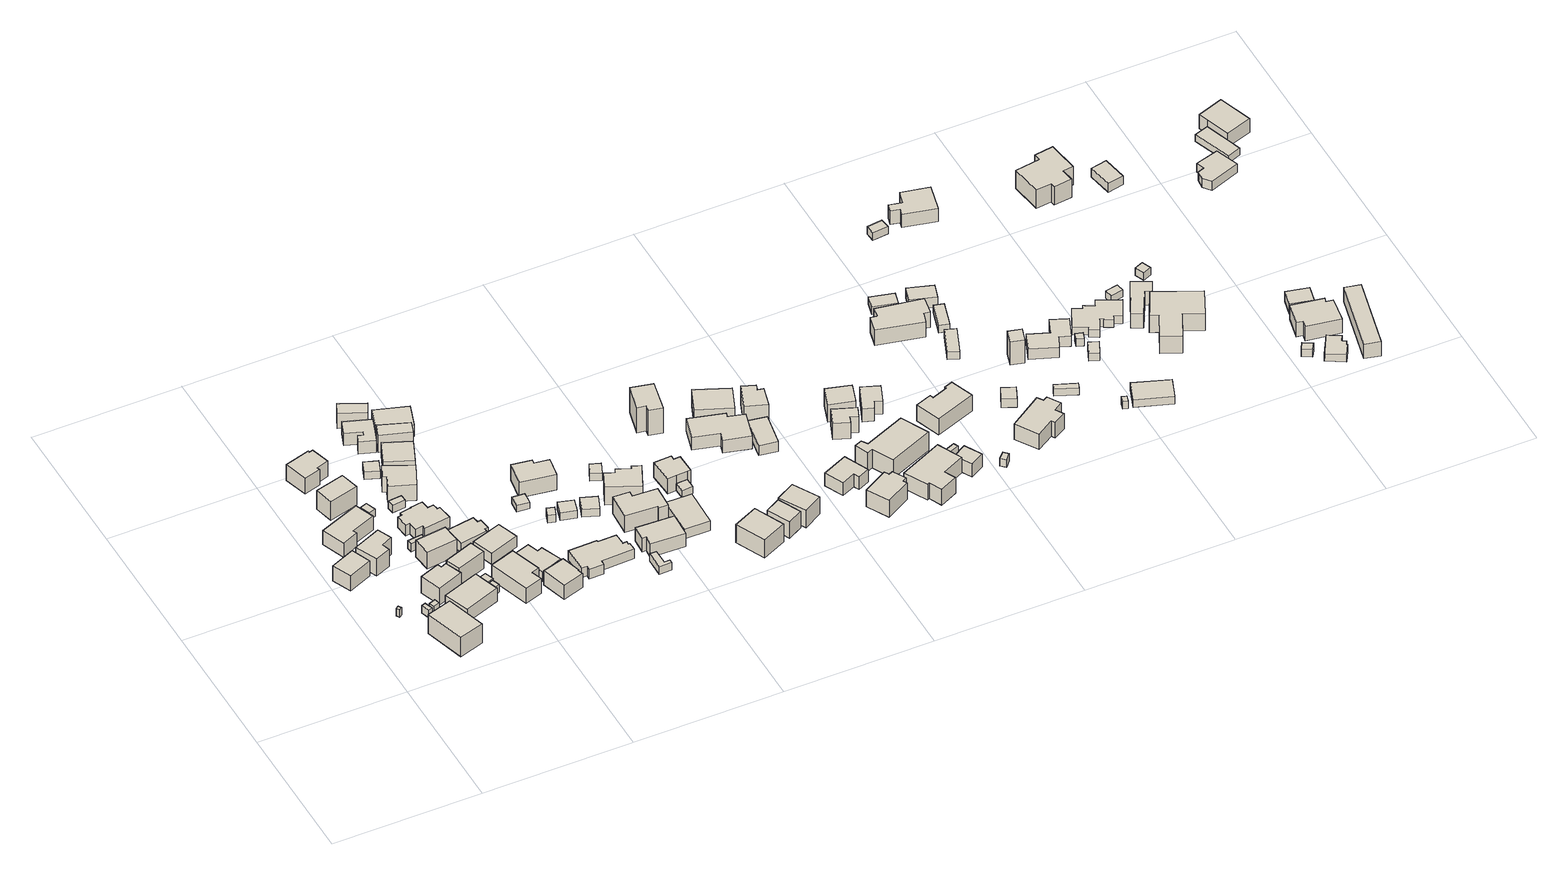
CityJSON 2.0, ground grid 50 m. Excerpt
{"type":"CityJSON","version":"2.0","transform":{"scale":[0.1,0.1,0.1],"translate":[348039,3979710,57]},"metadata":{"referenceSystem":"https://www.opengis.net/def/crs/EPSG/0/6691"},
"CityObjects":{
"building1":{"type":"Building","attributes":{"measuredHeight":3},"geometry":[{"type":"Solid","lod":"1","boundaries":[[[[0,1,2,3]],[[2,4,5,3]],[[1,6,4,2]],[[0,7,6,1]],[[3,5,7,0]],[[4,6,7,5]]]]}]},
"building2":{"type":"Building","attributes":{"measuredHeight":7.3},"geometry":[{"type":"Solid","lod":"1","boundaries":[[[[8,9,10,11]],[[10,12,13,11]],[[9,14,12,10]],[[8,15,14,9]],[[11,13,15,8]],[[12,14,15,13]]]]}]},
"building3":{"type":"Building","attributes":{"measuredHeight":8.7},"geometry":[{"type":"Solid","lod":"1","boundaries":[[[[16,17,18,19]],[[18,20,21,19]],[[17,22,20,18]],[[16,23,22,17]],[[19,21,23,16]],[[20,22,23,21]]]]}]},
"building4":{"type":"Building","attributes":{"measuredHeight":3},"geometry":[{"type":"Solid","lod":"1","boundaries":[[[[24,25,26,27]],[[26,28,29,27]],[[25,30,28,26]],[[24,31,30,25]],[[27,29,31,24]],[[28,30,31,29]]]]}]},
"building5":{"type":"Building","attributes":{"measuredHeight":3},"geometry":[{"type":"Solid","lod":"1","boundaries":[[[[32,33,34,35]],[[34,36,37,35]],[[33,38,36,34]],[[32,39,38,33]],[[35,37,39,32]],[[36,38,39,37]]]]}]},
"building6":{"type":"Building","attributes":{"measuredHeight":7.6},"geometry":[{"type":"Solid","lod":"1","boundaries":[[[[40,41,42,43,44,45]],[[44,46,47,45]],[[43,48,46,44]],[[42,49,48,43]],[[41,50,49,42]],[[40,51,50,41]],[[45,47,51,40]],[[46,48,49,50,51,47]]]]}]},
"building7":{"type":"Building","attributes":{"measuredHeight":7.9},"geometry":[{"type":"Solid","lod":"1","boundaries":[[[[52,53,54,55,56,57]],[[56,58,59,57]],[[55,60,58,56]],[[54,61,60,55]],[[53,62,61,54]],[[52,63,62,53]],[[57,59,63,52]],[[58,60,61,62,63,59]]]]}]},
"building8":{"type":"Building","attributes":{"measuredHeight":7.8},"geometry":[{"type":"Solid","lod":"1","boundaries":[[[[64,65,66,67,68,69]],[[68,70,71,69]],[[67,72,70,68]],[[66,73,72,67]],[[65,74,73,66]],[[64,75,74,65]],[[69,71,75,64]],[[70,72,73,74,75,71]]]]}]},
"building9":{"type":"Building","attributes":{"measuredHeight":7.3},"geometry":[{"type":"Solid","lod":"1","boundaries":[[[[76,77,78,79]],[[78,80,81,79]],[[77,82,80,78]],[[76,83,82,77]],[[79,81,83,76]],[[80,82,83,81]]]]}]},
"building10":{"type":"Building","attributes":{"measuredHeight":8.3},"geometry":[{"type":"Solid","lod":"1","boundaries":[[[[84,85,86,87]],[[86,88,89,87]],[[85,90,88,86]],[[84,91,90,85]],[[87,89,91,84]],[[88,90,91,89]]]]}]},
"building11":{"type":"Building","attributes":{"measuredHeight":8.3},"geometry":[{"type":"Solid","lod":"1","boundaries":[[[[92,93,94,95,96,97,98,99]],[[98,100,101,99]],[[97,102,100,98]],[[96,103,102,97]],[[95,104,103,96]],[[94,105,104,95]],[[93,106,105,94]],[[92,107,106,93]],[[99,101,107,92]],[[100,102,103,104,105,106,107,101]]]]}]},
"building12":{"type":"Building","attributes":{"measuredHeight":3},"geometry":[{"type":"Solid","lod":"1","boundaries":[[[[108,109,110,111]],[[110,112,113,111]],[[109,114,112,110]],[[108,115,114,109]],[[111,113,115,108]],[[112,114,115,113]]]]}]},
"building13":{"type":"Building","attributes":{"measuredHeight":3.2},"geometry":[{"type":"Solid","lod":"1","boundaries":[[[[116,117,118,119]],[[118,120,121,119]],[[117,122,120,118]],[[116,123,122,117]],[[119,121,123,116]],[[120,122,123,121]]]]}]},
"building14":{"type":"Building","attributes":{"measuredHeight":8.4},"geometry":[{"type":"Solid","lod":"1","boundaries":[[[[124,125,126,127]],[[126,128,129,127]],[[125,130,128,126]],[[124,131,130,125]],[[127,129,131,124]],[[128,130,131,129]]]]}]},
"building15":{"type":"Building","attributes":{"measuredHeight":7.7},"geometry":[{"type":"Solid","lod":"1","boundaries":[[[[132,133,134,135]],[[134,136,137,135]],[[133,138,136,134]],[[132,139,138,133]],[[135,137,139,132]],[[136,138,139,137]]]]}]},
"building16":{"type":"Building","attributes":{"measuredHeight":3},"geometry":[{"type":"Solid","lod":"1","boundaries":[[[[140,141,142,143]],[[142,144,145,143]],[[141,146,144,142]],[[140,147,146,141]],[[143,145,147,140]],[[144,146,147,145]]]]}]},
"building17":{"type":"Building","attributes":{"measuredHeight":3},"geometry":[{"type":"Solid","lod":"1","boundaries":[[[[148,149,150,151]],[[150,152,153,151]],[[149,154,152,150]],[[148,155,154,149]],[[151,153,155,148]],[[152,154,155,153]]]]}]},
"building18":{"type":"Building","attributes":{"measuredHeight":5.4},"geometry":[{"type":"Solid","lod":"1","boundaries":[[[[156,157,158,159,160,161,162,163,164,165,166,167,168,169,170,171]],[[170,172,173,171]],[[169,174,172,170]],[[168,175,174,169]],[[167,176,175,168]],[[166,177,176,167]],[[165,178,177,166]],[[164,179,178,165]],[[163,180,179,164]],[[162,181,180,163]],[[161,182,181,162]],[[160,183,182,161]],[[159,184,183,160]],[[158,185,184,159]],[[157,186,185,158]],[[156,187,186,157]],[[171,173,187,156]],[[172,174,175,176,177,178,179,180,181,182,183,184,185,186,187,173]]]]}]},
"building19":{"type":"Building","attributes":{"measuredHeight":3},"geometry":[{"type":"Solid","lod":"1","boundaries":[[[[188,189,190,191]],[[190,192,193,191]],[[189,194,192,190]],[[188,195,194,189]],[[191,193,195,188]],[[192,194,195,193]]]]}]},
"building20":{"type":"Building","attributes":{"measuredHeight":8},"geometry":[{"type":"Solid","lod":"1","boundaries":[[[[196,197,198,199,200,201]],[[200,202,203,201]],[[199,204,202,200]],[[198,205,204,199]],[[197,206,205,198]],[[196,207,206,197]],[[201,203,207,196]],[[202,204,205,206,207,203]]]]}]},
"building21":{"type":"Building","attributes":{"measuredHeight":3},"geometry":[{"type":"Solid","lod":"1","boundaries":[[[[208,209,210,211]],[[210,212,213,211]],[[209,214,212,210]],[[208,215,214,209]],[[211,213,215,208]],[[212,214,215,213]]]]}]},
"building22":{"type":"Building","attributes":{"measuredHeight":5},"geometry":[{"type":"Solid","lod":"1","boundaries":[[[[216,217,218,219,220,221,222,223]],[[222,224,225,223]],[[221,226,224,222]],[[220,227,226,221]],[[219,228,227,220]],[[218,229,228,219]],[[217,230,229,218]],[[216,231,230,217]],[[223,225,231,216]],[[224,226,227,228,229,230,231,225]]]]}]},
"building23":{"type":"Building","attributes":{"measuredHeight":7.5},"geometry":[{"type":"Solid","lod":"1","boundaries":[[[[232,233,234,235,236,237]],[[236,238,239,237]],[[235,240,238,236]],[[234,241,240,235]],[[233,242,241,234]],[[232,243,242,233]],[[237,239,243,232]],[[238,240,241,242,243,239]]]]}]},
"building24":{"type":"Building","attributes":{"measuredHeight":5.1},"geometry":[{"type":"Solid","lod":"1","boundaries":[[[[244,245,246,247]],[[246,248,249,247]],[[245,250,248,246]],[[244,251,250,245]],[[247,249,251,244]],[[248,250,251,249]]]]}]},
"building25":{"type":"Building","attributes":{"measuredHeight":6.8},"geometry":[{"type":"Solid","lod":"1","boundaries":[[[[252,253,254,255,256,257,258,259]],[[258,260,261,259]],[[257,262,260,258]],[[256,263,262,257]],[[255,264,263,256]],[[254,265,264,255]],[[253,266,265,254]],[[252,267,266,253]],[[259,261,267,252]],[[260,262,263,264,265,266,267,261]]]]}]},
"building26":{"type":"Building","attributes":{"measuredHeight":7.7},"geometry":[{"type":"Solid","lod":"1","boundaries":[[[[268,269,270,271,272,273]],[[272,274,275,273]],[[271,276,274,272]],[[270,277,276,271]],[[269,278,277,270]],[[268,279,278,269]],[[273,275,279,268]],[[274,276,277,278,279,275]]]]}]},
"building27":{"type":"Building","attributes":{"measuredHeight":3.9},"geometry":[{"type":"Solid","lod":"1","boundaries":[[[[280,281,282,283,284,285]],[[284,286,287,285]],[[283,288,286,284]],[[282,289,288,283]],[[281,290,289,282]],[[280,291,290,281]],[[285,287,291,280]],[[286,288,289,290,291,287]]]]}]},
"building28":{"type":"Building","attributes":{"measuredHeight":7.4},"geometry":[{"type":"Solid","lod":"1","boundaries":[[[[292,293,294,295]],[[294,296,297,295]],[[293,298,296,294]],[[292,299,298,293]],[[295,297,299,292]],[[296,298,299,297]]]]}]},
"building29":{"type":"Building","attributes":{"measuredHeight":7.4},"geometry":[{"type":"Solid","lod":"1","boundaries":[[[[300,301,302,303]],[[302,304,305,303]],[[301,306,304,302]],[[300,307,306,301]],[[303,305,307,300]],[[304,306,307,305]]]]}]},
"building30":{"type":"Building","attributes":{"measuredHeight":7.3},"geometry":[{"type":"Solid","lod":"1","boundaries":[[[[308,309,310,311]],[[310,312,313,311]],[[309,314,312,310]],[[308,315,314,309]],[[311,313,315,308]],[[312,314,315,313]]]]}]},
"building31":{"type":"Building","attributes":{"measuredHeight":6.1},"geometry":[{"type":"Solid","lod":"1","boundaries":[[[[316,317,318,319]],[[318,320,321,319]],[[317,322,320,318]],[[316,323,322,317]],[[319,321,323,316]],[[320,322,323,321]]]]}]},
"building32":{"type":"Building","attributes":{"measuredHeight":2.6},"geometry":[{"type":"Solid","lod":"1","boundaries":[[[[324,325,326,327]],[[326,328,329,327]],[[325,330,328,326]],[[324,331,330,325]],[[327,329,331,324]],[[328,330,331,329]]]]}]},
"building33":{"type":"Building","attributes":{"measuredHeight":4.8},"geometry":[{"type":"Solid","lod":"1","boundaries":[[[[332,333,334,335,336,337,338,339,340,341,342,343,344,345]],[[344,346,347,345]],[[343,348,346,344]],[[342,349,348,343]],[[341,350,349,342]],[[340,351,350,341]],[[339,352,351,340]],[[338,353,352,339]],[[337,354,353,338]],[[336,355,354,337]],[[335,356,355,336]],[[334,357,356,335]],[[333,358,357,334]],[[332,359,358,333]],[[345,347,359,332]],[[346,348,349,350,351,352,353,354,355,356,357,358,359,347]]]]}]},
"building34":{"type":"Building","attributes":{"measuredHeight":3},"geometry":[{"type":"Solid","lod":"1","boundaries":[[[[360,361,362,363]],[[362,364,365,363]],[[361,366,364,362]],[[360,367,366,361]],[[363,365,367,360]],[[364,366,367,365]]]]}]},
"building35":{"type":"Building","attributes":{"measuredHeight":3},"geometry":[{"type":"Solid","lod":"1","boundaries":[[[[368,369,370,371]],[[370,372,373,371]],[[369,374,372,370]],[[368,375,374,369]],[[371,373,375,368]],[[372,374,375,373]]]]}]},
"building36":{"type":"Building","attributes":{"measuredHeight":7.5},"geometry":[{"type":"Solid","lod":"1","boundaries":[[[[376,377,378,379,380,381]],[[380,382,383,381]],[[379,384,382,380]],[[378,385,384,379]],[[377,386,385,378]],[[376,387,386,377]],[[381,383,387,376]],[[382,384,385,386,387,383]]]]}]},
"building37":{"type":"Building","attributes":{"measuredHeight":3},"geometry":[{"type":"Solid","lod":"1","boundaries":[[[[388,389,390,391,392,393]],[[392,394,395,393]],[[391,396,394,392]],[[390,397,396,391]],[[389,398,397,390]],[[388,399,398,389]],[[393,395,399,388]],[[394,396,397,398,399,395]]]]}]},
"building38":{"type":"Building","attributes":{"measuredHeight":3},"geometry":[{"type":"Solid","lod":"1","boundaries":[[[[400,401,402,403]],[[402,404,405,403]],[[401,406,404,402]],[[400,407,406,401]],[[403,405,407,400]],[[404,406,407,405]]]]}]},
"building39":{"type":"Building","attributes":{"measuredHeight":7.4},"geometry":[{"type":"Solid","lod":"1","boundaries":[[[[408,409,410,411,412,413]],[[412,414,415,413]],[[411,416,414,412]],[[410,417,416,411]],[[409,418,417,410]],[[408,419,418,409]],[[413,415,419,408]],[[414,416,417,418,419,415]]]]}]},
"building40":{"type":"Building","attributes":{"measuredHeight":8.9},"geometry":[{"type":"Solid","lod":"1","boundaries":[[[[420,421,422,423,424,425,426,427]],[[426,428,429,427]],[[425,430,428,426]],[[424,431,430,425]],[[423,432,431,424]],[[422,433,432,423]],[[421,434,433,422]],[[420,435,434,421]],[[427,429,435,420]],[[428,430,431,432,433,434,435,429]]]]}]},
"building41":{"type":"Building","attributes":{"measuredHeight":8.6},"geometry":[{"type":"Solid","lod":"1","boundaries":[[[[436,437,438,439,440,441,442,443]],[[442,444,445,443]],[[441,446,444,442]],[[440,447,446,441]],[[439,448,447,440]],[[438,449,448,439]],[[437,450,449,438]],[[436,451,450,437]],[[443,445,451,436]],[[444,446,447,448,449,450,451,445]]]]}]},
"building42":{"type":"Building","attributes":{"measuredHeight":3},"geometry":[{"type":"Solid","lod":"1","boundaries":[[[[452,453,454,455]],[[454,456,457,455]],[[453,458,456,454]],[[452,459,458,453]],[[455,457,459,452]],[[456,458,459,457]]]]}]},
"building43":{"type":"Building","attributes":{"measuredHeight":4.7},"geometry":[{"type":"Solid","lod":"1","boundaries":[[[[460,461,462,463]],[[462,464,465,463]],[[461,466,464,462]],[[460,467,466,461]],[[463,465,467,460]],[[464,466,467,465]]]]}]},
"building44":{"type":"Building","attributes":{"measuredHeight":2.7},"geometry":[{"type":"Solid","lod":"1","boundaries":[[[[468,469,470,471]],[[470,472,473,471]],[[469,474,472,470]],[[468,475,474,469]],[[471,473,475,468]],[[472,474,475,473]]]]}]},
"building45":{"type":"Building","attributes":{"measuredHeight":7.5},"geometry":[{"type":"Solid","lod":"1","boundaries":[[[[476,468,471,477,478,479,480,481]],[[480,482,483,481]],[[479,484,482,480]],[[478,485,484,479]],[[477,486,485,478]],[[471,487,486,477]],[[468,488,487,471]],[[476,489,488,468]],[[481,483,489,476]],[[482,484,485,486,487,488,489,483]]]]}]},
"building46":{"type":"Building","attributes":{"measuredHeight":8.2},"geometry":[{"type":"Solid","lod":"1","boundaries":[[[[490,491,492,493]],[[492,494,495,493]],[[491,496,494,492]],[[490,497,496,491]],[[493,495,497,490]],[[494,496,497,495]]]]}]},
"building47":{"type":"Building","attributes":{"measuredHeight":7.2},"geometry":[{"type":"Solid","lod":"1","boundaries":[[[[498,499,500,501]],[[500,502,503,501]],[[499,504,502,500]],[[498,505,504,499]],[[501,503,505,498]],[[502,504,505,503]]]]}]},
"building48":{"type":"Building","attributes":{"measuredHeight":10.2},"geometry":[{"type":"Solid","lod":"1","boundaries":[[[[506,507,508,509,510,511]],[[510,512,513,511]],[[509,514,512,510]],[[508,515,514,509]],[[507,516,515,508]],[[506,517,516,507]],[[511,513,517,506]],[[512,514,515,516,517,513]]]]}]},
"building49":{"type":"Building","attributes":{"measuredHeight":7.9},"geometry":[{"type":"Solid","lod":"1","boundaries":[[[[518,519,520,521]],[[520,522,523,521]],[[519,524,522,520]],[[518,525,524,519]],[[521,523,525,518]],[[522,524,525,523]]]]}]},
"building50":{"type":"Building","attributes":{"measuredHeight":7.3},"geometry":[{"type":"Solid","lod":"1","boundaries":[[[[526,527,528,529,530,531,532,533]],[[532,534,535,533]],[[531,536,534,532]],[[530,537,536,531]],[[529,538,537,530]],[[528,539,538,529]],[[527,540,539,528]],[[526,541,540,527]],[[533,535,541,526]],[[534,536,537,538,539,540,541,535]]]]}]},
"building51":{"type":"Building","attributes":{"measuredHeight":8.9},"geometry":[{"type":"Solid","lod":"1","boundaries":[[[[542,543,544,545]],[[544,546,547,545]],[[543,548,546,544]],[[542,549,548,543]],[[545,547,549,542]],[[546,548,549,547]]]]}]},
"building52":{"type":"Building","attributes":{"measuredHeight":4.4},"geometry":[{"type":"Solid","lod":"1","boundaries":[[[[550,551,552,553]],[[552,554,555,553]],[[551,556,554,552]],[[550,557,556,551]],[[553,555,557,550]],[[554,556,557,555]]]]}]},
"building53":{"type":"Building","attributes":{"measuredHeight":7.1},"geometry":[{"type":"Solid","lod":"1","boundaries":[[[[558,559,560,561,562,563]],[[562,564,565,563]],[[561,566,564,562]],[[560,567,566,561]],[[559,568,567,560]],[[558,569,568,559]],[[563,565,569,558]],[[564,566,567,568,569,565]]]]}]},
"building54":{"type":"Building","attributes":{"measuredHeight":7.9},"geometry":[{"type":"Solid","lod":"1","boundaries":[[[[570,571,572,573,574,575]],[[574,576,577,575]],[[573,578,576,574]],[[572,579,578,573]],[[571,580,579,572]],[[570,581,580,571]],[[575,577,581,570]],[[576,578,579,580,581,577]]]]}]},
"building55":{"type":"Building","attributes":{"measuredHeight":7.8},"geometry":[{"type":"Solid","lod":"1","boundaries":[[[[582,583,584,585,586,587,588,589]],[[588,590,591,589]],[[587,592,590,588]],[[586,593,592,587]],[[585,594,593,586]],[[584,595,594,585]],[[583,596,595,584]],[[582,597,596,583]],[[589,591,597,582]],[[590,592,593,594,595,596,597,591]]]]}]},
"building56":{"type":"Building","attributes":{"measuredHeight":7.2},"geometry":[{"type":"Solid","lod":"1","boundaries":[[[[598,599,600,601,602,603]],[[602,604,605,603]],[[601,606,604,602]],[[600,607,606,601]],[[599,608,607,600]],[[598,609,608,599]],[[603,605,609,598]],[[604,606,607,608,609,605]]]]}]},
"building57":{"type":"Building","attributes":{"measuredHeight":7.8},"geometry":[{"type":"Solid","lod":"1","boundaries":[[[[610,611,612,613,614,615,616,617]],[[616,618,619,617]],[[615,620,618,616]],[[614,621,620,615]],[[613,622,621,614]],[[612,623,622,613]],[[611,624,623,612]],[[610,625,624,611]],[[617,619,625,610]],[[618,620,621,622,623,624,625,619]]]]}]},
"building58":{"type":"Building","attributes":{"measuredHeight":8.6},"geometry":[{"type":"Solid","lod":"1","boundaries":[[[[626,627,628,629,630,631,632,633]],[[632,634,635,633]],[[631,636,634,632]],[[630,637,636,631]],[[629,638,637,630]],[[628,639,638,629]],[[627,640,639,628]],[[626,641,640,627]],[[633,635,641,626]],[[634,636,637,638,639,640,641,635]]]]}]},
"building59":{"type":"Building","attributes":{"measuredHeight":7.7},"geometry":[{"type":"Solid","lod":"1","boundaries":[[[[642,643,644,645]],[[644,646,647,645]],[[643,648,646,644]],[[642,649,648,643]],[[645,647,649,642]],[[646,648,649,647]]]]}]},
"building60":{"type":"Building","attributes":{"measuredHeight":7.1},"geometry":[{"type":"Solid","lod":"1","boundaries":[[[[650,651,652,653,654,655]],[[654,656,657,655]],[[653,658,656,654]],[[652,659,658,653]],[[651,660,659,652]],[[650,661,660,651]],[[655,657,661,650]],[[656,658,659,660,661,657]]]]}]},
"building61":{"type":"Building","attributes":{"measuredHeight":2.7},"geometry":[{"type":"Solid","lod":"1","boundaries":[[[[662,663,664,665]],[[664,666,667,665]],[[663,668,666,664]],[[662,669,668,663]],[[665,667,669,662]],[[666,668,669,667]]]]}]},
"building62":{"type":"Building","attributes":{"measuredHeight":5.2},"geometry":[{"type":"Solid","lod":"1","boundaries":[[[[670,671,672,673]],[[672,674,675,673]],[[671,676,674,672]],[[670,677,676,671]],[[673,675,677,670]],[[674,676,677,675]]]]}]},
"building63":{"type":"Building","attributes":{"measuredHeight":3},"geometry":[{"type":"Solid","lod":"1","boundaries":[[[[678,679,680,681]],[[680,682,683,681]],[[679,684,682,680]],[[678,685,684,679]],[[681,683,685,678]],[[682,684,685,683]]]]}]},
"building64":{"type":"Building","attributes":{"measuredHeight":8.2},"geometry":[{"type":"Solid","lod":"1","boundaries":[[[[686,687,688,689,690,691,692,693]],[[692,694,695,693]],[[691,696,694,692]],[[690,697,696,691]],[[689,698,697,690]],[[688,699,698,689]],[[687,700,699,688]],[[686,701,700,687]],[[693,695,701,686]],[[694,696,697,698,699,700,701,695]]]]}]},
"building65":{"type":"Building","attributes":{"measuredHeight":8.1},"geometry":[{"type":"Solid","lod":"1","boundaries":[[[[702,703,704,705,706,707,708,709,710,711]],[[710,712,713,711]],[[709,714,712,710]],[[708,715,714,709]],[[707,716,715,708]],[[706,717,716,707]],[[705,718,717,706]],[[704,719,718,705]],[[703,720,719,704]],[[702,721,720,703]],[[711,713,721,702]],[[712,714,715,716,717,718,719,720,721,713]]]]}]},
"building66":{"type":"Building","attributes":{"measuredHeight":7.9},"geometry":[{"type":"Solid","lod":"1","boundaries":[[[[722,723,724,725,726,727,728,729]],[[728,730,731,729]],[[727,732,730,728]],[[726,733,732,727]],[[725,734,733,726]],[[724,735,734,725]],[[723,736,735,724]],[[722,737,736,723]],[[729,731,737,722]],[[730,732,733,734,735,736,737,731]]]]}]},
"building67":{"type":"Building","attributes":{"measuredHeight":3.4},"geometry":[{"type":"Solid","lod":"1","boundaries":[[[[738,739,740,741]],[[740,742,743,741]],[[739,744,742,740]],[[738,745,744,739]],[[741,743,745,738]],[[742,744,745,743]]]]}]},
"building68":{"type":"Building","attributes":{"measuredHeight":2.9},"geometry":[{"type":"Solid","lod":"1","boundaries":[[[[746,747,748,749]],[[748,750,751,749]],[[747,752,750,748]],[[746,753,752,747]],[[749,751,753,746]],[[750,752,753,751]]]]}]},
"building69":{"type":"Building","attributes":{"measuredHeight":3},"geometry":[{"type":"Solid","lod":"1","boundaries":[[[[754,755,756,757]],[[756,758,759,757]],[[755,760,758,756]],[[754,761,760,755]],[[757,759,761,754]],[[758,760,761,759]]]]}]},
"building70":{"type":"Building","attributes":{"measuredHeight":3},"geometry":[{"type":"Solid","lod":"1","boundaries":[[[[762,763,764,765]],[[764,766,767,765]],[[763,768,766,764]],[[762,769,768,763]],[[765,767,769,762]],[[766,768,769,767]]]]}]},
"building71":{"type":"Building","attributes":{"measuredHeight":4.7},"geometry":[{"type":"Solid","lod":"1","boundaries":[[[[770,771,772,773]],[[772,774,775,773]],[[771,776,774,772]],[[770,777,776,771]],[[773,775,777,770]],[[774,776,777,775]]]]}]},
"building72":{"type":"Building","attributes":{"measuredHeight":9.3},"geometry":[{"type":"Solid","lod":"1","boundaries":[[[[778,779,780,781]],[[780,782,783,781]],[[779,784,782,780]],[[778,785,784,779]],[[781,783,785,778]],[[782,784,785,783]]]]}]},
"building73":{"type":"Building","attributes":{"measuredHeight":2.7},"geometry":[{"type":"Solid","lod":"1","boundaries":[[[[786,787,788,789]],[[788,790,791,789]],[[787,792,790,788]],[[786,793,792,787]],[[789,791,793,786]],[[790,792,793,791]]]]}]},
"building74":{"type":"Building","attributes":{"measuredHeight":3},"geometry":[{"type":"Solid","lod":"1","boundaries":[[[[794,795,796,797]],[[796,798,799,797]],[[795,800,798,796]],[[794,801,800,795]],[[797,799,801,794]],[[798,800,801,799]]]]}]},
"building75":{"type":"Building","attributes":{"measuredHeight":3},"geometry":[{"type":"Solid","lod":"1","boundaries":[[[[802,803,804,805]],[[804,806,807,805]],[[803,808,806,804]],[[802,809,808,803]],[[805,807,809,802]],[[806,808,809,807]]]]}]},
"building76":{"type":"Building","attributes":{"measuredHeight":5.3},"geometry":[{"type":"Solid","lod":"1","boundaries":[[[[810,811,812,813,814,815,816,817]],[[816,818,819,817]],[[815,820,818,816]],[[814,821,820,815]],[[813,822,821,814]],[[812,823,822,813]],[[811,824,823,812]],[[810,825,824,811]],[[817,819,825,810]],[[818,820,821,822,823,824,825,819]]]]}]},
"building77":{"type":"Building","attributes":{"measuredHeight":3},"geometry":[{"type":"Solid","lod":"1","boundaries":[[[[826,827,828,829]],[[828,830,831,829]],[[827,832,830,828]],[[826,833,832,827]],[[829,831,833,826]],[[830,832,833,831]]]]}]},
"building78":{"type":"Building","attributes":{"measuredHeight":3},"geometry":[{"type":"Solid","lod":"1","boundaries":[[[[834,835,836,837]],[[836,838,839,837]],[[835,840,838,836]],[[834,841,840,835]],[[837,839,841,834]],[[838,840,841,839]]]]}]},
"building79":{"type":"Building","attributes":{"measuredHeight":3},"geometry":[{"type":"Solid","lod":"1","boundaries":[[[[842,843,844,845]],[[844,846,847,845]],[[843,848,846,844]],[[842,849,848,843]],[[845,847,849,842]],[[846,848,849,847]]]]}]},
"building80":{"type":"Building","attributes":{"measuredHeight":7.2},"geometry":[{"type":"Solid","lod":"1","boundaries":[[[[850,851,852,853,854,855,856,857]],[[856,858,859,857]],[[855,860,858,856]],[[854,861,860,855]],[[853,862,861,854]],[[852,863,862,853]],[[851,864,863,852]],[[850,865,864,851]],[[857,859,865,850]],[[858,860,861,862,863,864,865,859]]]]}]},
"building81":{"type":"Building","attributes":{"measuredHeight":3},"geometry":[{"type":"Solid","lod":"1","boundaries":[[[[866,867,868,869,870,871,872,873,874,875,876,877,878,879,880,881]],[[880,882,883,881]],[[879,884,882,880]],[[878,885,884,879]],[[877,886,885,878]],[[876,887,886,877]],[[875,888,887,876]],[[874,889,888,875]],[[873,890,889,874]],[[872,891,890,873]],[[871,892,891,872]],[[870,893,892,871]],[[869,894,893,870]],[[868,895,894,869]],[[867,896,895,868]],[[866,897,896,867]],[[881,883,897,866]],[[882,884,885,886,887,888,889,890,891,892,893,894,895,896,897,883]]]]}]},
"building82":{"type":"Building","attributes":{"measuredHeight":3},"geometry":[{"type":"Solid","lod":"1","boundaries":[[[[898,899,900,901]],[[900,902,903,901]],[[899,904,902,900]],[[898,905,904,899]],[[901,903,905,898]],[[902,904,905,903]]]]}]},
"building83":{"type":"Building","attributes":{"measuredHeight":5.6},"geometry":[{"type":"Solid","lod":"1","boundaries":[[[[906,907,908,909,910,911]],[[910,912,913,911]],[[909,914,912,910]],[[908,915,914,909]],[[907,916,915,908]],[[906,917,916,907]],[[911,913,917,906]],[[912,914,915,916,917,913]]]]}]},
"building84":{"type":"Building","attributes":{"measuredHeight":7.5},"geometry":[{"type":"Solid","lod":"1","boundaries":[[[[918,919,920,921,922,923,924,925]],[[924,926,927,925]],[[923,928,926,924]],[[922,929,928,923]],[[921,930,929,922]],[[920,931,930,921]],[[919,932,931,920]],[[918,933,932,919]],[[925,927,933,918]],[[926,928,929,930,931,932,933,927]]]]}]},
"building85":{"type":"Building","attributes":{"measuredHeight":3},"geometry":[{"type":"Solid","lod":"1","boundaries":[[[[934,935,936,937]],[[936,938,939,937]],[[935,940,938,936]],[[934,941,940,935]],[[937,939,941,934]],[[938,940,941,939]]]]}]},
"building86":{"type":"Building","attributes":{"measuredHeight":9.7},"geometry":[{"type":"Solid","lod":"1","boundaries":[[[[942,943,944,945,946,947,948,949,950,951]],[[950,952,953,951]],[[949,954,952,950]],[[948,955,954,949]],[[947,956,955,948]],[[946,957,956,947]],[[945,958,957,946]],[[944,959,958,945]],[[943,960,959,944]],[[942,961,960,943]],[[951,953,961,942]],[[952,954,955,956,957,958,959,960,961,953]]]]}]},
"building87":{"type":"Building","attributes":{"measuredHeight":3},"geometry":[{"type":"Solid","lod":"1","boundaries":[[[[962,963,964,965]],[[964,966,967,965]],[[963,968,966,964]],[[962,969,968,963]],[[965,967,969,962]],[[966,968,969,967]]]]}]},
"building88":{"type":"Building","attributes":{"measuredHeight":3},"geometry":[{"type":"Solid","lod":"1","boundaries":[[[[970,971,972,973,974,975,976,977]],[[976,978,979,977]],[[975,980,978,976]],[[974,981,980,975]],[[973,982,981,974]],[[972,983,982,973]],[[971,984,983,972]],[[970,985,984,971]],[[977,979,985,970]],[[978,980,981,982,983,984,985,979]]]]}]},
"building89":{"type":"Building","attributes":{"measuredHeight":7.4},"geometry":[{"type":"Solid","lod":"1","boundaries":[[[[986,987,988,989,990,991,992,993]],[[992,994,995,993]],[[991,996,994,992]],[[990,997,996,991]],[[989,998,997,990]],[[988,999,998,989]],[[987,1000,999,988]],[[986,1001,1000,987]],[[993,995,1001,986]],[[994,996,997,998,999,1000,1001,995]]]]}]},
"building90":{"type":"Building","attributes":{"measuredHeight":3.9},"geometry":[{"type":"Solid","lod":"1","boundaries":[[[[1002,1003,1004,1005]],[[1004,1006,1007,1005]],[[1003,1008,1006,1004]],[[1002,1009,1008,1003]],[[1005,1007,1009,1002]],[[1006,1008,1009,1007]]]]}]},
"building91":{"type":"Building","attributes":{"measuredHeight":4.6},"geometry":[{"type":"Solid","lod":"1","boundaries":[[[[1010,1011,1012,1013]],[[1012,1014,1015,1013]],[[1011,1016,1014,1012]],[[1010,1017,1016,1011]],[[1013,1015,1017,1010]],[[1014,1016,1017,1015]]]]}]},
"building92":{"type":"Building","attributes":{"measuredHeight":7.2},"geometry":[{"type":"Solid","lod":"1","boundaries":[[[[1018,1019,1020,1021]],[[1020,1022,1023,1021]],[[1019,1024,1022,1020]],[[1018,1025,1024,1019]],[[1021,1023,1025,1018]],[[1022,1024,1025,1023]]]]}]},
"building93":{"type":"Building","attributes":{"measuredHeight":4.2},"geometry":[{"type":"Solid","lod":"1","boundaries":[[[[1026,1027,1028,1029,1030,1031,1032]],[[1031,1033,1034,1032]],[[1030,1035,1033,1031]],[[1029,1036,1035,1030]],[[1028,1037,1036,1029]],[[1027,1038,1037,1028]],[[1026,1039,1038,1027]],[[1032,1034,1039,1026]],[[1033,1035,1036,1037,1038,1039,1034]]]]}]},
"building94":{"type":"Building","attributes":{"measuredHeight":2.8},"geometry":[{"type":"Solid","lod":"1","boundaries":[[[[1040,1041,1042,1043,1044]],[[1043,1045,1046,1044]],[[1042,1047,1045,1043]],[[1041,1048,1047,1042]],[[1040,1049,1048,1041]],[[1044,1046,1049,1040]],[[1045,1047,1048,1049,1046]]]]}]},
"building95":{"type":"Building","attributes":{"measuredHeight":6.2},"geometry":[{"type":"Solid","lod":"1","boundaries":[[[[1050,1051,1052,1053,1054]],[[1053,1055,1056,1054]],[[1052,1057,1055,1053]],[[1051,1058,1057,1052]],[[1050,1059,1058,1051]],[[1054,1056,1059,1050]],[[1055,1057,1058,1059,1056]]]]}]}
},
"vertices":[
[118,298,24],[125,287,24],[115,281,24],[109,292,24],[115,281,54],[109,292,54],[125,287,54],[118,298,54],
[118,485,23],[37,451,23],[9,515,23],[91,550,23],[9,515,83],[91,550,83],[37,451,83],[118,485,83],
[243,205,23],[284,71,23],[201,46,23],[160,180,23],[201,46,101],[160,180,101],[284,71,101],[243,205,101],
[196,275,23],[206,247,23],[192,242,23],[183,270,23],[192,242,53],[183,270,53],[206,247,53],[196,275,53],
[229,275,24],[234,257,24],[212,250,24],[206,267,24],[212,250,54],[206,267,54],[234,257,54],[229,275,54],
[217,541,22],[180,523,22],[188,497,22],[136,476,22],[103,550,22],[196,589,22],[103,550,91],[196,589,91],[136,476,91],[188,497,91],[180,523,91],[217,541,91],
[192,727,21],[217,663,21],[136,631,21],[141,619,21],[85,595,21],[55,673,21],[85,595,77],[55,673,77],[141,619,77],[136,631,77],[217,663,77],[192,727,77],
[334,312,22],[247,279,22],[221,350,22],[288,375,22],[293,361,22],[312,369,22],[293,361,89],[312,369,89],[288,375,89],[221,350,89],[247,279,89],[334,312,89],
[376,299,25],[405,214,25],[283,170,25],[253,255,25],[283,170,78],[253,255,78],[405,214,78],[376,299,78],
[224,786,18],[125,760,18],[109,823,18],[208,849,18],[109,823,93],[208,849,93],[125,760,93],[224,786,93],
[171,1002,18],[172,996,18],[184,999,18],[203,936,18],[162,923,18],[165,913,18],[109,897,18],[85,977,18],[109,897,81],[85,977,81],[165,913,81],[162,923,81],[203,936,81],[184,999,81],[172,996,81],[171,1002,81],
[238,750,19],[250,716,19],[226,708,19],[214,741,19],[226,708,49],[214,741,49],[250,716,49],[238,750,49],
[323,551,20],[325,534,20],[276,528,20],[274,545,20],[276,528,52],[274,545,52],[325,534,52],[323,551,52],
[278,501,21],[382,513,21],[389,450,21],[285,438,21],[389,450,88],[285,438,88],[382,513,88],[278,501,88],
[318,377,23],[417,413,23],[435,363,23],[336,327,23],[435,363,92],[336,327,92],[417,413,92],[318,377,92],
[420,275,24],[430,249,24],[404,238,24],[393,264,24],[404,238,54],[393,264,54],[430,249,54],[420,275,54],
[414,312,24],[426,281,24],[394,269,24],[382,300,24],[394,269,54],[382,300,54],[426,281,54],[414,312,54],
[427,573,20],[338,561,20],[337,572,20],[312,569,20],[308,600,20],[293,598,20],[288,641,20],[305,644,20],[303,655,20],[342,661,20],[341,663,20],[383,669,20],[387,639,20],[407,642,20],[410,622,20],[419,624,20],[410,622,62],[419,624,62],[407,642,62],[387,639,62],[383,669,62],[341,663,62],[342,661,62],[303,655,62],[305,644,62],[288,641,62],[293,598,62],[308,600,62],[312,569,62],[337,572,62],[338,561,62],[427,573,62],
[347,736,17],[349,713,17],[305,709,17],[302,732,17],[305,709,47],[302,732,47],[349,713,47],[347,736,47],
[517,335,23],[552,233,23],[526,223,23],[539,188,23],[479,168,23],[433,307,23],[479,168,84],[433,307,84],[539,188,84],[526,223,84],[552,233,84],[517,335,84],
[355,902,18],[339,860,18],[295,877,18],[311,919,18],[295,877,48],[311,919,48],[339,860,48],[355,902,48],
[509,482,20],[497,480,20],[498,469,20],[406,455,20],[395,526,20],[488,540,20],[492,518,20],[504,520,20],[492,518,61],[504,520,61],[488,540,61],[395,526,61],[406,455,61],[498,469,61],[497,480,61],[509,482,61],
[429,804,18],[393,725,18],[312,757,18],[328,796,18],[317,804,18],[338,847,18],[317,804,81],[338,847,81],[328,796,81],[312,757,81],[393,725,81],[429,804,81],
[541,476,21],[566,405,21],[465,371,21],[440,442,21],[465,371,65],[440,442,65],[566,405,65],[541,476,65],
[324,1086,18],[411,1055,18],[380,967,18],[329,985,18],[339,1011,18],[357,1005,18],[361,1018,18],[307,1037,18],[361,1018,67],[307,1037,67],[357,1005,67],[339,1011,67],[329,985,67],[380,967,67],[411,1055,67],[324,1086,67],
[657,175,24],[654,174,24],[660,155,24],[587,133,24],[562,218,24],[637,240,24],[562,218,81],[637,240,81],[587,133,81],[660,155,81],[654,174,81],[657,175,81],
[581,360,23],[594,323,23],[611,330,23],[640,261,23],[566,234,23],[528,343,23],[566,234,62],[528,343,62],[640,261,62],[611,330,62],[594,323,62],[581,360,62],
[474,911,18],[441,832,18],[353,868,18],[386,947,18],[353,868,71],[386,947,71],[441,832,71],[474,911,71],
[341,1153,18],[424,1114,18],[406,1076,18],[323,1114,18],[406,1076,78],[323,1114,78],[424,1114,78],[341,1153,78],
[399,1008,19],[498,972,19],[485,932,19],[385,964,19],[485,932,87],[385,964,87],[498,972,87],[399,1008,87],
[537,1058,18],[511,979,18],[403,1019,18],[427,1094,18],[403,1019,66],[427,1094,66],[511,979,66],[537,1058,66],
[680,582,19],[677,541,19],[635,545,19],[639,585,19],[635,545,45],[639,585,45],[677,541,45],[680,582,45],
[837,243,21],[850,244,21],[850,233,21],[855,233,21],[856,204,21],[745,201,21],[745,185,21],[696,184,21],[696,199,21],[679,199,21],[677,286,21],[773,288,21],[773,283,21],[836,284,21],[773,283,59],[836,284,59],[773,288,59],[677,286,59],[679,199,59],[696,199,59],[696,184,59],[745,185,59],[745,201,59],[856,204,59],[855,233,59],[850,233,59],[850,244,59],[837,243,59],
[730,483,21],[719,452,21],[696,460,21],[706,491,21],[696,460,51],[706,491,51],[719,452,51],[730,483,51],
[797,487,20],[784,440,20],[735,454,20],[748,501,20],[735,454,50],[748,501,50],[784,440,50],[797,487,50],
[786,581,18],[670,599,18],[683,680,18],[749,670,18],[747,657,18],[797,649,18],[747,657,80],[797,649,80],[749,670,80],[683,680,80],[670,599,80],[786,581,80],
[913,172,23],[913,121,23],[932,121,23],[932,107,23],[890,106,23],[890,172,23],[890,106,53],[890,172,53],[932,107,53],[932,121,53],[913,121,53],[913,172,53],
[869,470,19],[849,420,19],[798,440,19],[817,490,19],[798,440,49],[817,490,49],[849,420,49],[869,470,49],
[1019,265,23],[1015,181,23],[900,186,23],[902,218,23],[889,218,23],[892,270,23],[889,218,77],[892,270,77],[902,218,77],[900,186,77],[1015,181,77],[1019,265,77],
[1022,383,22],[1018,303,22],[987,305,22],[987,312,22],[881,318,22],[886,410,22],[941,407,22],[940,388,22],[941,407,89],[940,388,89],[886,410,89],[881,318,89],[987,312,89],[987,305,89],[1018,303,89],[1022,383,89],
[986,410,19],[883,456,19],[908,513,19],[940,499,19],[946,514,19],[991,494,19],[995,504,19],[1023,492,19],[995,504,92],[1023,492,92],[991,494,92],[946,514,92],[940,499,92],[908,513,92],[883,456,92],[986,410,92],
[942,597,18],[925,557,18],[891,571,18],[908,611,18],[891,571,48],[908,611,48],[925,557,48],[942,597,48],
[1116,343,23],[1112,212,23],[1025,213,23],[1028,345,23],[1025,213,62],[1028,345,62],[1112,212,62],[1116,343,62],
[1138,419,21],[1139,382,21],[1102,379,21],[1101,417,21],[1102,379,49],[1101,417,49],[1139,382,49],[1138,419,49],
[1150,420,21],[1072,415,21],[1067,498,21],[1126,501,21],[1126,485,21],[1148,486,21],[1126,485,81],[1148,486,81],[1126,501,81],[1067,498,81],[1072,415,81],[1101,417,81],[1138,419,81],[1150,420,81],
[1203,33,21],[1157,132,21],[1239,171,21],[1285,71,21],[1239,171,94],[1285,71,94],[1157,132,94],[1203,33,94],
[1321,180,22],[1358,104,22],[1308,77,22],[1271,153,22],[1308,77,88],[1271,153,88],[1358,104,88],[1321,180,88],
[1203,770,19],[1180,662,19],[1135,672,19],[1139,692,19],[1110,698,19],[1131,787,19],[1110,698,120],[1131,787,120],[1139,692,120],[1135,672,120],[1180,662,120],[1203,770,120],
[1374,98,20],[1324,185,20],[1388,221,20],[1437,135,20],[1388,221,89],[1437,135,89],[1324,185,89],[1374,98,89],
[1362,607,19],[1358,593,19],[1412,578,19],[1386,482,19],[1299,505,19],[1307,535,19],[1222,558,19],[1244,639,19],[1222,558,70],[1244,639,70],[1307,535,70],[1299,505,70],[1386,482,70],[1412,578,70],[1358,593,70],[1362,607,70],
[1419,681,19],[1387,600,19],[1275,646,19],[1308,728,19],[1275,646,87],[1308,728,87],[1387,600,87],[1419,681,87],
[1389,447,19],[1409,561,19],[1470,551,19],[1450,437,19],[1470,551,58],[1450,437,58],[1409,561,58],[1389,447,58],
[1506,240,19],[1591,279,19],[1629,197,19],[1590,179,19],[1581,198,19],[1535,177,19],[1581,198,70],[1535,177,70],[1590,179,70],[1629,197,70],[1591,279,70],[1506,240,70],
[1486,656,19],[1479,637,19],[1499,632,19],[1481,564,19],[1410,589,19],[1442,673,19],[1410,589,92],[1442,673,92],[1481,564,92],[1499,632,92],[1479,637,92],[1486,656,92],
[1659,150,19],[1668,135,19],[1681,142,19],[1706,98,19],[1691,90,19],[1698,77,19],[1615,31,19],[1575,103,19],[1615,31,86],[1575,103,86],[1698,77,86],[1691,90,86],[1706,98,86],[1681,142,86],[1668,135,86],[1659,150,86],
[1641,472,19],[1716,443,19],[1701,405,19],[1676,415,19],[1667,392,19],[1618,413,19],[1667,392,83],[1618,413,83],[1676,415,83],[1701,405,83],[1716,443,83],[1641,472,83],
[1806,335,19],[1852,242,19],[1702,179,19],[1667,248,19],[1649,240,19],[1630,287,19],[1655,297,19],[1668,277,19],[1655,297,92],[1668,277,92],[1630,287,92],[1649,240,92],[1667,248,92],[1702,179,92],[1852,242,92],[1806,335,92],
[1860,200,10],[1900,118,10],[1826,83,10],[1843,46,10],[1783,17,10],[1763,60,10],[1755,56,10],[1715,133,10],[1755,56,73],[1715,133,73],[1763,60,73],[1783,17,73],[1843,46,73],[1826,83,73],[1900,118,73],[1860,200,73],
[1722,467,18],[1640,489,18],[1662,558,18],[1744,535,18],[1662,558,86],[1744,535,86],[1640,489,86],[1722,467,86],
[1732,443,18],[1768,534,18],[1827,510,18],[1802,447,18],[1778,457,18],[1766,431,18],[1778,457,70],[1766,431,70],[1802,447,70],[1827,510,70],[1768,534,70],[1732,443,70],
[1919,211,17],[1926,195,17],[1894,182,17],[1887,198,17],[1894,182,44],[1887,198,44],[1926,195,44],[1919,211,44],
[1935,173,8],[1967,117,8],[1920,90,8],[1889,146,8],[1920,90,60],[1889,146,60],[1967,117,60],[1935,173,60],
[2051,105,7],[2032,83,7],[2016,98,7],[2036,119,7],[2016,98,37],[2036,119,37],[2032,83,37],[2051,105,37],
[2047,343,15],[1910,293,15],[1880,378,15],[1934,398,15],[1938,385,15],[1992,405,15],[1990,411,15],[2018,421,15],[1990,411,79],[2018,421,79],[1992,405,79],[1938,385,79],[1934,398,79],[1880,378,79],[1910,293,79],[2047,343,79],
[2271,199,12],[2241,180,12],[2257,153,12],[2216,129,12],[2209,141,12],[2150,105,12],[2103,178,12],[2216,252,12],[2229,233,12],[2244,242,12],[2229,233,74],[2244,242,74],[2216,252,74],[2103,178,74],[2150,105,74],[2209,141,74],[2216,129,74],[2257,153,74],[2241,180,74],[2271,199,74],
[2111,790,14],[2100,728,14],[2080,732,14],[2069,696,14],[1917,731,14],[1930,787,14],[1950,783,14],[1956,817,14],[1950,783,76],[1956,817,76],[1930,787,76],[1917,731,76],[2069,696,76],[2080,732,76],[2100,728,76],[2111,790,76],
[2197,352,9],[2176,304,9],[2134,324,9],[2155,371,9],[2134,324,43],[2155,371,43],[2176,304,43],[2197,352,43],
[2060,883,13],[2049,839,13],[1970,859,13],[1981,903,13],[1970,859,42],[1981,903,42],[2049,839,42],[2060,883,42],
[2157,667,7],[2120,572,7],[2085,586,7],[2121,680,7],[2085,586,37],[2121,680,37],[2120,572,37],[2157,667,37],
[2172,781,7],[2147,694,7],[2115,703,7],[2140,790,7],[2115,703,37],[2140,790,37],[2147,694,37],[2172,781,37],
[2095,881,10],[2177,854,10],[2161,803,10],[2078,830,10],[2161,803,50],[2078,830,50],[2177,854,50],[2095,881,50],
[2295,509,15],[2281,462,15],[2238,473,15],[2251,520,15],[2238,473,108],[2251,520,108],[2281,462,108],[2295,509,108],
[2370,284,16],[2362,264,16],[2292,293,16],[2300,312,16],[2292,293,44],[2300,312,44],[2362,264,44],[2370,284,44],
[2168,1187,12],[2172,1155,12],[2119,1149,12],[2116,1181,12],[2119,1149,42],[2116,1181,42],[2172,1155,42],[2168,1187,42],
[2471,164,19],[2464,142,19],[2448,147,19],[2455,169,19],[2448,147,49],[2455,169,49],[2464,142,49],[2471,164,49],
[2390,508,14],[2412,562,14],[2467,539,14],[2438,467,14],[2403,480,14],[2384,439,14],[2297,473,14],[2322,535,14],[2297,473,55],[2322,535,55],[2384,439,55],[2403,480,55],[2438,467,55],[2467,539,55],[2412,562,55],[2390,508,55],
[2623,168,20],[2597,97,20],[2480,139,20],[2505,211,20],[2480,139,50],[2505,211,50],[2597,97,50],[2623,168,50],
[2505,418,17],[2484,370,17],[2453,383,17],[2474,431,17],[2453,383,47],[2474,431,47],[2484,370,47],[2505,418,47],
[2480,474,16],[2472,450,16],[2449,458,16],[2457,482,16],[2449,458,46],[2457,482,46],[2472,450,46],[2480,474,46],
[2353,1234,9],[2331,1139,9],[2222,1164,9],[2227,1185,9],[2198,1192,9],[2205,1220,9],[2249,1210,9],[2260,1254,9],[2249,1210,62],[2260,1254,62],[2205,1220,62],[2198,1192,62],[2227,1185,62],[2222,1164,62],[2331,1139,62],[2353,1234,62],
[2651,553,14],[2619,489,14],[2595,500,14],[2588,485,14],[2561,499,14],[2562,502,14],[2552,507,14],[2531,465,14],[2501,480,14],[2506,490,14],[2463,511,14],[2499,586,14],[2528,573,14],[2533,583,14],[2567,566,14],[2578,588,14],[2567,566,44],[2578,588,44],[2533,583,44],[2528,573,44],[2499,586,44],[2463,511,44],[2506,490,44],[2501,480,44],[2531,465,44],[2552,507,44],[2562,502,44],[2561,499,44],[2588,485,44],[2595,500,44],[2619,489,44],[2651,553,44],
[2666,619,14],[2671,592,14],[2628,584,14],[2623,611,14],[2628,584,44],[2623,611,44],[2671,592,44],[2666,619,44],
[2750,556,19],[2731,517,19],[2710,526,19],[2664,438,19],[2629,456,19],[2692,585,19],[2629,456,75],[2692,585,75],[2664,438,75],[2710,526,75],[2731,517,75],[2750,556,75],
[2863,434,23],[2820,342,23],[2758,372,23],[2716,284,23],[2655,313,23],[2694,397,23],[2668,409,23],[2716,504,23],[2668,409,91],[2716,504,91],[2694,397,91],[2655,313,91],[2716,284,91],[2758,372,91],[2820,342,91],[2863,434,91],
[2774,670,18],[2787,638,18],[2758,626,18],[2745,658,18],[2758,626,48],[2745,658,48],[2787,638,48],[2774,670,48],
[2689,1185,3],[2686,1208,3],[2750,1217,3],[2765,1111,3],[2730,1106,3],[2736,1064,3],[2674,1056,3],[2672,1072,3],[2621,1067,3],[2605,1173,3],[2621,1067,76],[2605,1173,76],[2672,1072,76],[2674,1056,76],[2736,1064,76],[2730,1106,76],[2765,1111,76],[2750,1217,76],[2686,1208,76],[2689,1185,76],
[3067,115,28],[3052,91,28],[3022,109,28],[3036,133,28],[3022,109,58],[3036,133,58],[3052,91,58],[3067,115,58],
[3157,106,29],[3146,87,29],[3159,79,29],[3151,65,29],[3154,63,29],[3132,25,29],[3074,58,29],[3115,130,29],[3074,58,59],[3115,130,59],[3132,25,59],[3154,63,59],[3151,65,59],[3159,79,59],[3146,87,59],[3157,106,59],
[3171,251,28],[3168,237,28],[3191,233,28],[3177,146,28],[3063,165,28],[3068,189,28],[3047,193,28],[3065,270,28],[3047,193,85],[3065,270,85],[3068,189,85],[3063,165,85],[3177,146,85],[3191,233,85],[3168,237,85],[3171,251,85],
[2881,1125,7],[2896,1041,7],[2842,1031,7],[2826,1114,7],[2842,1031,42],[2826,1114,42],[2896,1041,42],[2881,1125,42],
[3086,346,29],[3160,329,29],[3147,273,29],[3073,290,29],[3147,273,69],[3073,290,69],[3160,329,69],[3086,346,69],
[3292,251,33],[3233,0,33],[3181,12,33],[3240,263,33],[3181,12,91],[3240,263,91],[3233,0,91],[3292,251,91],
[3101,926,7],[3104,957,7],[3125,964,7],[3116,993,7],[3194,1015,7],[3223,937,7],[3121,900,7],[3223,937,43],[3121,900,43],[3194,1015,43],[3116,993,43],[3125,964,43],[3104,957,43],[3101,926,43],
[3222,1135,3],[3250,1055,3],[3266,1007,3],[3222,991,3],[3175,1120,3],[3222,991,31],[3175,1120,31],[3266,1007,31],[3250,1055,31],[3222,1135,31],
[3250,1055,2],[3222,1135,2],[3211,1167,2],[3299,1198,2],[3338,1084,2],[3299,1198,57],[3338,1084,57],[3211,1167,57],[3222,1135,57],[3250,1055,57]
]}
